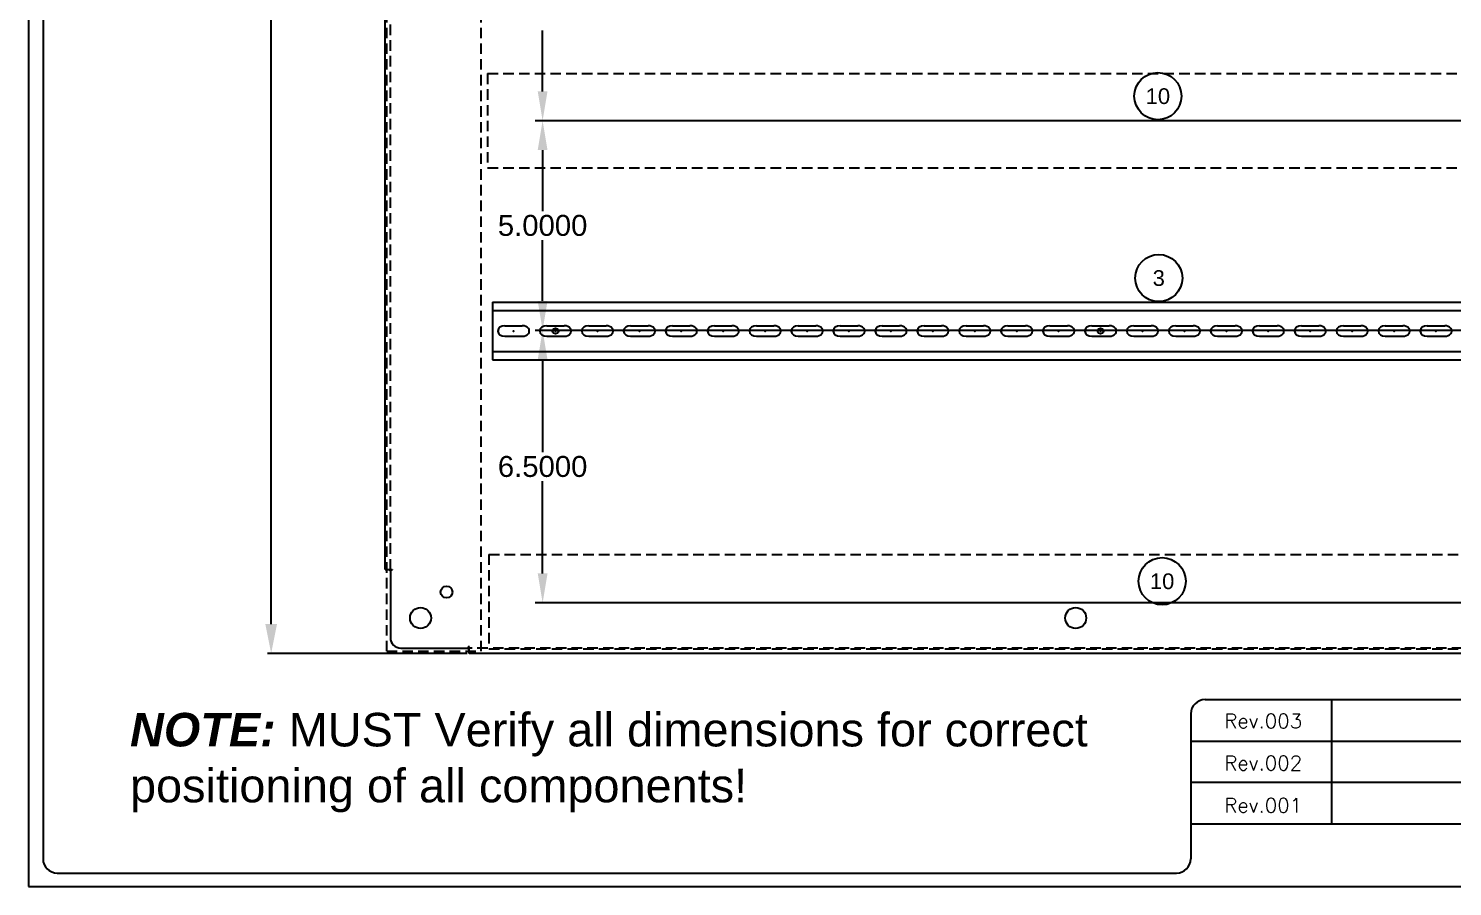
# Model space of a CAD drawing. Header units: inches. Extents: x -0.2 to 94.8, y -0.3 to 60.7.
# Drawn here: x -0.17 to 33.8, y -0.33 to 20.14 of the extents above; entities that cross this region are included whole.
import ezdxf
from ezdxf.enums import TextEntityAlignment as Align

# ---------------------------------------------------------------- set-up
doc = ezdxf.new("R2010")
doc.units = ezdxf.units.IN
doc.header["$MEASUREMENT"] = 0
doc.linetypes.add('HIDDEN', pattern=[0.375, 0.25, -0.125])
for name, color, linetype in [('02___PRT_ALL_AXES', 7, 'Continuous'), ('21_WIDE_OR_GREATER', 7, 'Continuous'), ('DEFAULT_2', 8, 'HIDDEN'), ('MISC', 7, 'Continuous'), ('PBAL', 52, 'Continuous'), ('PITEM', 20, 'Continuous'), ('PSYMS', 2, 'Continuous')]:
    doc.layers.add(name, color=color, linetype=linetype)
doc.styles.add('Fields', font='simplex.shx', dxfattribs={"height": 0.185})
doc.styles.get("Standard").update_dxf_attribs({"font": 'arial.ttf'})
doc.styles.add('Title_Block', font='simplex.shx', dxfattribs={"height": 0.185})

# ---------------------------------------------------------------- blocks, each defined once
blk = doc.blocks.new('RG_Master_Ver_4_2_2')
at = {"color": 3}
for p, q in [((0.125, 21.734), (0.125, 0.194)), ((10.12, 1.563), (34.15, 1.563)), ((11.207, 1.563), (11.207, 0.496)), ((9.998, 1.441), (9.998, 0.194)), ((9.998, 1.207), (19.566, 1.207)), ((9.998, 0.852), (19.566, 0.852)), ((9.998, 0.496), (19.566, 0.496)), ((0.247, 0.072), (9.875, 0.072))]:
    blk.add_line(p, q, dxfattribs=at)
blk.add_lwpolyline([(0, -0.044), (34.25, -0.044), (34.25, 21.956), (0, 21.956)], close=True, dxfattribs=at)
for centre, start, end in [((10.12, 1.441), 90, 180), ((0.247, 0.194), 180, 270), ((9.875, 0.194), 270, 360)]:
    blk.add_arc(centre, 0.122, start, end, dxfattribs=at)
at = {"char_height": 0.125, "attachment_point": 1, "style": 'Title_Block'}
for s, insert in [('\\pxqc;Rev.003', (9.998, 1.442)), ('\\pxqc;Rev.002', (9.998, 1.08)), ('\\pxqc;Rev.001', (9.998, 0.717))]:
    blk.add_mtext_dynamic_manual_height_columns(s, width=1.24498, gutter_width=0.857, heights=[0], dxfattribs=dict(at, insert=insert))
at = {"style": 'Fields'}
for tag, p in [('DESCRIPTION_3', (13.116, 1.307)), ('DRN_3', (15.472, 1.307)), ('CHK_3', (16.529, 1.307)), ('APP_3', (17.552, 1.307)), ('DATE_3', (18.829, 1.307)), ('DRAWING_DESC', (32.229, 1.246)), ('CUSTOMER', (28.997, 1.214)), ('DESCRIPTION_2', (13.116, 0.951)), ('DRN_2', (15.472, 0.951)), ('CHK_2', (16.529, 0.951)), ('APP_2', (17.552, 0.951)), ('DATE_2', (18.829, 0.951)), ('SIZE', (30.715, 0.894)), ('DRAWING_#', (32.125, 0.894)), ('REV', (33.543, 0.894)), ('DESCRIPTION_1', (13.116, 0.596)), ('DRN_1', (15.472, 0.596)), ('CHK_1', (16.529, 0.596)), ('APP_1', (17.552, 0.596)), ('DATE_1', (18.829, 0.596)), ('PROJECT_#', (28.981, 0.581)), ('DRN_BY', (30.875, 0.524)), ('CHK_BY', (31.762, 0.524)), ('APP_BY', (32.75, 0.524)), ('SCALE', (33.652, 0.524)), ('PROJECT_NAME', (29.021, 0.176)), ('SHEETNUM', (32.753, 0.176)), ('TTL_SHTS', (33.547, 0.176))]:
    blk.add_attdef(tag, text='', height=0.125, dxfattribs=at).set_placement(p, align=Align.CENTER)
at = {"style": 'Fields', "flags": 9}
blk.add_attdef('WD_TB', (9.953, 0.194), '', height=0.0638, dxfattribs=at)
blk = doc.blocks.new('_FILLED')
at = {"color": 0, "linetype": 'ByBlock'}
blk.add_solid([(0, 0), (-1, 0.2), (-1, -0.2)], dxfattribs=at)

msp = doc.modelspace()

# ---------------------------------------------------------------- linework, layer by layer
at = {"color": 3, "linetype": 'Continuous'}
for p, q in [((8.33801, 7.23233), (8.33801, 36.17906)), ((8.33801, 7.23233), (8.4245, 7.23233)), ((8.4245, 7.23233), (8.42644, 7.23092)), ((8.42644, 7.23092), (8.42834, 7.22951)), ((8.42834, 7.22951), (8.4302, 7.22808)), ((8.4302, 7.22808), (8.432, 7.22665)), ((8.432, 7.22665), (8.43374, 7.22521)), ((8.43374, 7.22521), (8.43542, 7.22378)), ((8.43542, 7.22378), (8.43703, 7.22236)), ((8.43703, 7.22236), (8.43858, 7.22094)), ((8.43858, 7.22094), (8.44007, 7.21954)), ((8.44007, 7.21954), (8.44151, 7.21814)), ((8.44151, 7.21814), (8.44294, 7.21673)), ((8.44294, 7.21673), (8.44435, 7.21531)), ((8.44435, 7.21531), (8.4487, 7.21089)), ((8.4487, 7.21089), (8.45201, 7.20755)), ((8.45201, 7.20755), (8.45376, 7.20581)), ((8.45376, 7.20581), (8.45549, 7.20412)), ((8.45549, 7.20412), (8.45719, 7.20248)), ((8.45719, 7.20248), (8.45883, 7.20091)), ((8.45883, 7.20091), (8.46038, 7.19945)), ((8.46038, 7.19945), (8.46179, 7.19813)), ((8.46179, 7.19813), (8.46305, 7.19697)), ((8.46305, 7.19697), (8.46305, 5.60681)), ((8.71313, 5.35673), (10.30329, 5.35673)), ((10.30446, 5.35547), (10.30329, 5.35673)), ((10.30577, 5.35405), (10.30446, 5.35547)), ((10.30723, 5.3525), (10.30577, 5.35405)), ((10.3088, 5.35086), (10.30723, 5.3525)), ((10.31044, 5.34917), (10.3088, 5.35086)), ((10.31213, 5.34744), (10.31044, 5.34917)), ((10.31387, 5.34569), (10.31213, 5.34744)), ((10.31559, 5.34398), (10.31387, 5.34569)), ((10.32163, 5.33803), (10.31559, 5.34398)), ((10.32305, 5.33661), (10.32163, 5.33803)), ((10.32446, 5.33519), (10.32305, 5.33661)), ((10.32586, 5.33374), (10.32446, 5.33519)), ((10.32726, 5.33226), (10.32586, 5.33374)), ((10.32868, 5.33071), (10.32726, 5.33226)), ((10.33011, 5.32909), (10.32868, 5.33071)), ((10.33154, 5.32742), (10.33011, 5.32909)), ((10.33297, 5.32568), (10.33154, 5.32742)), ((10.3344, 5.32388), (10.33297, 5.32568)), ((10.33583, 5.32202), (10.3344, 5.32388)), ((10.33725, 5.32012), (10.33583, 5.32202)), ((10.33865, 5.31818), (10.33725, 5.32012)), ((10.33865, 5.23169), (10.33865, 5.31818)), ((39.28538, 5.23169), (10.33865, 5.23169))]:
    msp.add_line(p, q, dxfattribs=at)
for p, q in [((10.90012, 13.6119), (40.90969, 13.6119)), ((10.90012, 13.6119), (10.90012, 12.23146)), ((10.90012, 13.41184), (40.90969, 13.41184)), ((11.19201, 13.04672), (11.60855, 13.04672)), ((12.19233, 13.04672), (12.60887, 13.04672)), ((13.19265, 13.04672), (13.60919, 13.04672)), ((14.19297, 13.04672), (14.60951, 13.04672)), ((15.19329, 13.04672), (15.60983, 13.04672)), ((16.1936, 13.04672), (16.61015, 13.04672)), ((17.19392, 13.04672), (17.61047, 13.04672)), ((18.19424, 13.04672), (18.61079, 13.04672)), ((19.19456, 13.04672), (19.61111, 13.04672)), ((20.19488, 13.04672), (20.61143, 13.04672)), ((21.1952, 13.04672), (21.61174, 13.04672)), ((22.19552, 13.04672), (22.61206, 13.04672)), ((23.19584, 13.04672), (23.61238, 13.04672)), ((24.19616, 13.04672), (24.6127, 13.04672)), ((25.19648, 13.04672), (25.61302, 13.04672)), ((26.19679, 13.04672), (26.61334, 13.04672)), ((27.19711, 13.04672), (27.61366, 13.04672)), ((28.19743, 13.04672), (28.61398, 13.04672)), ((29.19775, 13.04672), (29.6143, 13.04672)), ((30.19807, 13.04672), (30.61462, 13.04672)), ((31.19839, 13.04672), (31.61493, 13.04672)), ((32.19871, 13.04672), (32.61525, 13.04672)), ((33.19903, 13.04672), (33.61557, 13.04672)), ((11.19201, 12.79664), (11.60856, 12.79664)), ((12.19233, 12.79664), (12.60888, 12.79664)), ((13.19265, 12.79664), (13.60919, 12.79664)), ((14.19297, 12.79664), (14.60951, 12.79664)), ((15.19329, 12.79664), (15.60983, 12.79664)), ((16.19361, 12.79664), (16.61015, 12.79664)), ((17.19393, 12.79664), (17.61047, 12.79664)), ((18.19424, 12.79664), (18.61079, 12.79664)), ((19.19456, 12.79664), (19.61111, 12.79664)), ((20.19488, 12.79664), (20.61143, 12.79664)), ((21.1952, 12.79664), (21.61175, 12.79664)), ((22.19552, 12.79664), (22.61207, 12.79664)), ((23.19584, 12.79664), (23.61238, 12.79664)), ((24.19616, 12.79664), (24.6127, 12.79664)), ((25.19648, 12.79664), (25.61302, 12.79664)), ((26.1968, 12.79664), (26.61334, 12.79664)), ((27.19712, 12.79664), (27.61366, 12.79664)), ((28.19743, 12.79664), (28.61398, 12.79664)), ((29.19775, 12.79664), (29.6143, 12.79664)), ((30.19807, 12.79664), (30.61462, 12.79664)), ((31.19839, 12.79664), (31.61494, 12.79664)), ((32.19871, 12.79664), (32.61526, 12.79664)), ((33.19903, 12.79664), (33.61557, 12.79664)), ((10.90012, 12.43153), (40.90969, 12.43153)), ((10.90012, 12.23146), (40.90969, 12.23146))]:
    msp.add_line(p, q)
for centre in [(12.4006, 12.92168), (25.40475, 12.92168)]:
    msp.add_circle(centre, 0.06802)
msp.add_arc((8.71313, 5.60681), 0.25008, 180, 270, dxfattribs=at)
for centre, start_param, end_param in [((11.19201, 12.92168), -1.57079633, 1.57079367), ((11.60856, 12.92168), 1.57079368, 4.71239368), ((12.19233, 12.92168), -1.57079633, 1.57079367), ((12.60888, 12.92168), 1.57079368, 4.71239368), ((13.19265, 12.92168), -1.57079633, 1.57079367), ((13.6092, 12.92168), 1.57079368, 4.71239368), ((14.19297, 12.92168), -1.57079633, 1.57079367), ((14.60951, 12.92168), 1.57079368, 4.71239368), ((15.19329, 12.92168), -1.57079633, 1.57079367), ((15.60983, 12.92168), 1.57079368, 4.71239368), ((16.1936, 12.92168), -1.57079633, 1.57079367), ((16.61015, 12.92168), 1.57079368, 4.71239368), ((17.19392, 12.92168), -1.57079633, 1.57079367), ((17.61047, 12.92168), 1.57079368, 4.71239368), ((18.19424, 12.92168), -1.57079633, 1.57079367), ((18.61079, 12.92168), 1.57079368, 4.71239368), ((19.19456, 12.92168), -1.57079633, 1.57079367), ((19.61111, 12.92168), 1.57079368, 4.71239368), ((20.19488, 12.92168), -1.57079633, 1.57079367), ((20.61143, 12.92168), 1.57079368, 4.71239368), ((21.1952, 12.92168), -1.57079633, 1.57079367), ((21.61175, 12.92168), 1.57079368, 4.71239368), ((22.19552, 12.92168), -1.57079633, 1.57079367), ((22.61207, 12.92168), 1.57079368, 4.71239368), ((23.19584, 12.92168), -1.57079633, 1.57079367), ((23.61239, 12.92168), 1.57079368, 4.71239368), ((24.19616, 12.92168), -1.57079633, 1.57079367), ((24.6127, 12.92168), 1.57079368, 4.71239368), ((25.19648, 12.92168), -1.57079633, 1.57079367), ((25.61302, 12.92168), 1.57079368, 4.71239368), ((26.19679, 12.92168), -1.57079633, 1.57079367), ((26.61334, 12.92168), 1.57079368, 4.71239368), ((27.19711, 12.92168), -1.57079633, 1.57079367), ((27.61366, 12.92168), 1.57079368, 4.71239368), ((28.19743, 12.92168), -1.57079633, 1.57079367), ((28.61398, 12.92168), 1.57079368, 4.71239368), ((29.19775, 12.92168), -1.57079633, 1.57079367), ((29.6143, 12.92168), 1.57079368, 4.71239368), ((30.19807, 12.92168), -1.57079633, 1.57079367), ((30.61462, 12.92168), 1.57079368, 4.71239368), ((31.19839, 12.92168), -1.57079633, 1.57079367), ((31.61494, 12.92168), 1.57079368, 4.71239368), ((32.19871, 12.92168), -1.57079633, 1.57079367), ((32.61526, 12.92168), 1.57079368, 4.71239368), ((33.19903, 12.92168), -1.57079633, 1.57079367), ((33.61558, 12.92168), 1.57079368, 4.71239368)]:
    msp.add_ellipse(centre, major_axis=(-0.16685, 0), ratio=0.74942912, start_param=start_param, end_param=end_param)
for p in [(11.40028, 12.92168), (12.4006, 12.92168), (13.40092, 12.92168), (14.40124, 12.92168), (15.40156, 12.92168), (16.40188, 12.92168), (17.4022, 12.92168), (18.40251, 12.92168), (19.40283, 12.92168), (20.40315, 12.92168), (21.40347, 12.92168), (22.40379, 12.92168), (23.40411, 12.92168), (24.40443, 12.92168), (25.40475, 12.92168), (26.40507, 12.92168), (27.40539, 12.92168), (28.4057, 12.92168), (29.40602, 12.92168), (30.40634, 12.92168), (31.40666, 12.92168), (32.40698, 12.92168), (33.4073, 12.92168)]:
    msp.add_point(p)
at = {"layer": '02___PRT_ALL_AXES', "color": 3, "linetype": 'Continuous'}
for centre, radius in [((9.80095, 6.69463), 0.14054), ((9.18203, 6.07571), 0.25008), ((24.81202, 6.07571), 0.25008)]:
    msp.add_circle(centre, radius, dxfattribs=at)
at = {"layer": '21_WIDE_OR_GREATER', "color": 2, "linetype": 'Continuous'}
for p, q in [((5.61753, 5.92937), (5.61753, 22.00421)), ((10.29699, 5.23169), (5.52753, 5.23169))]:
    msp.add_line(p, q, dxfattribs=at)
at = {"layer": 'DEFAULT_2', "color": 8, "linetype": 'HIDDEN'}
for p, q in [((8.46305, 7.23233), (8.46305, 36.17906)), ((8.4245, 7.23233), (8.50393, 7.23233)), ((8.46454, 7.19821), (8.46305, 7.19697)), ((8.46618, 7.1995), (8.46454, 7.19821)), ((8.46799, 7.20084), (8.46618, 7.1995)), ((8.46993, 7.2022), (8.46799, 7.20084)), ((8.472, 7.20357), (8.46993, 7.2022)), ((8.47416, 7.20494), (8.472, 7.20357)), ((8.4764, 7.20632), (8.47416, 7.20494)), ((8.48286, 7.2102), (8.4764, 7.20632)), ((8.4849, 7.21145), (8.48286, 7.2102)), ((8.48688, 7.21271), (8.4849, 7.21145)), ((8.48876, 7.21397), (8.48688, 7.21271)), ((8.49053, 7.21523), (8.48876, 7.21397)), ((8.49214, 7.21645), (8.49053, 7.21523)), ((8.49368, 7.21771), (8.49214, 7.21645)), ((8.49524, 7.2191), (8.49368, 7.21771)), ((8.4967, 7.22054), (8.49524, 7.2191)), ((8.49799, 7.22195), (8.4967, 7.22054)), ((8.49914, 7.22336), (8.49799, 7.22195)), ((8.50016, 7.22476), (8.49914, 7.22336)), ((8.50108, 7.22618), (8.50016, 7.22476)), ((8.50191, 7.22764), (8.50108, 7.22618)), ((8.50266, 7.22914), (8.50191, 7.22764)), ((8.50333, 7.23071), (8.50266, 7.22914)), ((8.50393, 7.23233), (8.50333, 7.23071)), ((10.30454, 5.35821), (10.30329, 5.35673)), ((10.30583, 5.35985), (10.30454, 5.35821)), ((10.30717, 5.36166), (10.30583, 5.35985)), ((10.30853, 5.36361), (10.30717, 5.36166)), ((10.3099, 5.36567), (10.30853, 5.36361)), ((10.31127, 5.36783), (10.3099, 5.36567)), ((10.31264, 5.37008), (10.31127, 5.36783)), ((10.31652, 5.37654), (10.31264, 5.37008)), ((10.31778, 5.37858), (10.31652, 5.37654)), ((10.31903, 5.38055), (10.31778, 5.37858)), ((10.32029, 5.38244), (10.31903, 5.38055)), ((10.32155, 5.38421), (10.32029, 5.38244)), ((10.32277, 5.38582), (10.32155, 5.38421)), ((10.32403, 5.38736), (10.32277, 5.38582)), ((10.32542, 5.38892), (10.32403, 5.38736)), ((10.32686, 5.39038), (10.32542, 5.38892)), ((10.32827, 5.39166), (10.32686, 5.39038)), ((10.32968, 5.39281), (10.32827, 5.39166)), ((10.33109, 5.39384), (10.32968, 5.39281)), ((10.33251, 5.39476), (10.33109, 5.39384)), ((10.33396, 5.39559), (10.33251, 5.39476)), ((10.33546, 5.39633), (10.33396, 5.39559)), ((10.33703, 5.39701), (10.33546, 5.39633)), ((10.33865, 5.3976), (10.33703, 5.39701)), ((10.33865, 5.31818), (10.33865, 5.3976)), ((39.28538, 5.35673), (10.33865, 5.35673))]:
    msp.add_line(p, q, dxfattribs=at)
at = {"layer": 'MISC', "color": 4, "linetype": 'HIDDEN'}
for p, q in [((8.375, 5.28125), (8.375, 38)), ((10.625, 5.28125), (10.625, 38)), ((10.78125, 19.0625), (41.03125, 19.0625)), ((10.78125, 19.0625), (10.78125, 16.8125)), ((10.78125, 16.8125), (41.03125, 16.8125)), ((10.8125, 7.59375), (41.0625, 7.59375)), ((10.8125, 7.59375), (10.8125, 5.34375)), ((8.375, 5.28125), (10.625, 5.28125)), ((10.8125, 5.34375), (41.0625, 5.34375))]:
    msp.add_line(p, q, dxfattribs=at)
at = {"layer": 'PBAL'}
for centre, major_axis, start_param, end_param in [((26.77285, 18.52421), (-0.39775, 0.39775), 3.92699082, 10.21017612), ((26.7935, 14.18464), (0.39775, 0.39775), 5.49778714, 11.78097245), ((26.87374, 6.95257), (0.39775, 0.39775), 5.49778714, 11.78097245)]:
    msp.add_ellipse(centre, major_axis=major_axis, ratio=1, start_param=start_param, end_param=end_param, dxfattribs=at)
at = {"layer": 'PSYMS'}
for p, q in [((12.09375, 18.6375), (12.09375, 20.09221)), ((13.90625, 17.9375), (11.91375, 17.9375)), ((41.1875, 17.9375), (11.91375, 17.9375)), ((12.09375, 17.2375), (12.09375, 15.78279)), ((12.09375, 13.6375), (12.09375, 15.09221)), ((41.0625, 12.9375), (11.91375, 12.9375)), ((14.75, 12.9375), (11.91375, 12.9375)), ((12.09375, 12.2375), (12.09375, 10.03279)), ((12.09375, 7.1375), (12.09375, 9.34221)), ((41.25, 6.4375), (11.91375, 6.4375))]:
    msp.add_line(p, q, dxfattribs=at)
for points in [[(11.97708, 18.6375), (12.21042, 18.6375), (12.09375, 17.9375)], [(11.97708, 17.2375), (12.21042, 17.2375), (12.09375, 17.9375)], [(11.97708, 13.6375), (12.21042, 13.6375), (12.09375, 12.9375)], [(11.97708, 12.2375), (12.21042, 12.2375), (12.09375, 12.9375)], [(11.97708, 7.1375), (12.21042, 7.1375), (12.09375, 6.4375)]]:
    msp.add_solid(points, dxfattribs=at)

# ---------------------------------------------------------------- block references
at = {"xscale": 2.773722627737226, "yscale": 2.773722627737226, "zscale": 2.773722627737226}
msp.add_blockref('RG_Master_Ver_4_2_2', (-0.17247, -0.20731), dxfattribs=at)
at = {"layer": '21_WIDE_OR_GREATER', "color": 2, "linetype": 'Continuous', "xscale": 0.6976744186, "yscale": 0.6976744186, "zscale": 0.6976744186, "rotation": 270}
msp.add_blockref('_FILLED', (5.61753, 5.23169), dxfattribs=at)

# ---------------------------------------------------------------- texts
at = {"flags": 11}
for p in [(12.4006, 12.92168), (25.40475, 12.92168)]:
    msp.add_attdef('NC', text='NC-00A', height=0.010003, rotation=270, dxfattribs=at).set_placement(p, align=Align.MIDDLE)
at = {"layer": 'PITEM', "insert": (2.25, 3.8125), "char_height": 0.8, "attachment_point": 1}
msp.add_mtext_dynamic_manual_height_columns('\\pxt3;{\\fArial|b1|i1|c0|p34;NOTE:\\fArial|b1|i0|c0|p34; }MUST Verify all dimensions for correct positioning of all components!', width=23.40625, gutter_width=1, heights=[0], dxfattribs=at)
at = {"layer": 'PITEM'}
for tag, text, p in [('10', '10', (26.77285, 18.52421)), ('3', '3', (26.7935, 14.18464)), ('10', '10', (26.87374, 6.95257))]:
    msp.add_attdef(tag, text=text, height=0.375, dxfattribs=at).set_placement(p, align=Align.MIDDLE)
at = {"layer": 'PSYMS', "char_height": 0.5, "attachment_point": 5}
for s, insert in [('\\A1;5.0000', (12.09375, 15.4375)), ('\\A1;6.5000', (12.09375, 9.6875))]:
    msp.add_mtext(s, dxfattribs=dict(at, insert=insert))

doc.saveas('drawing.dxf')
